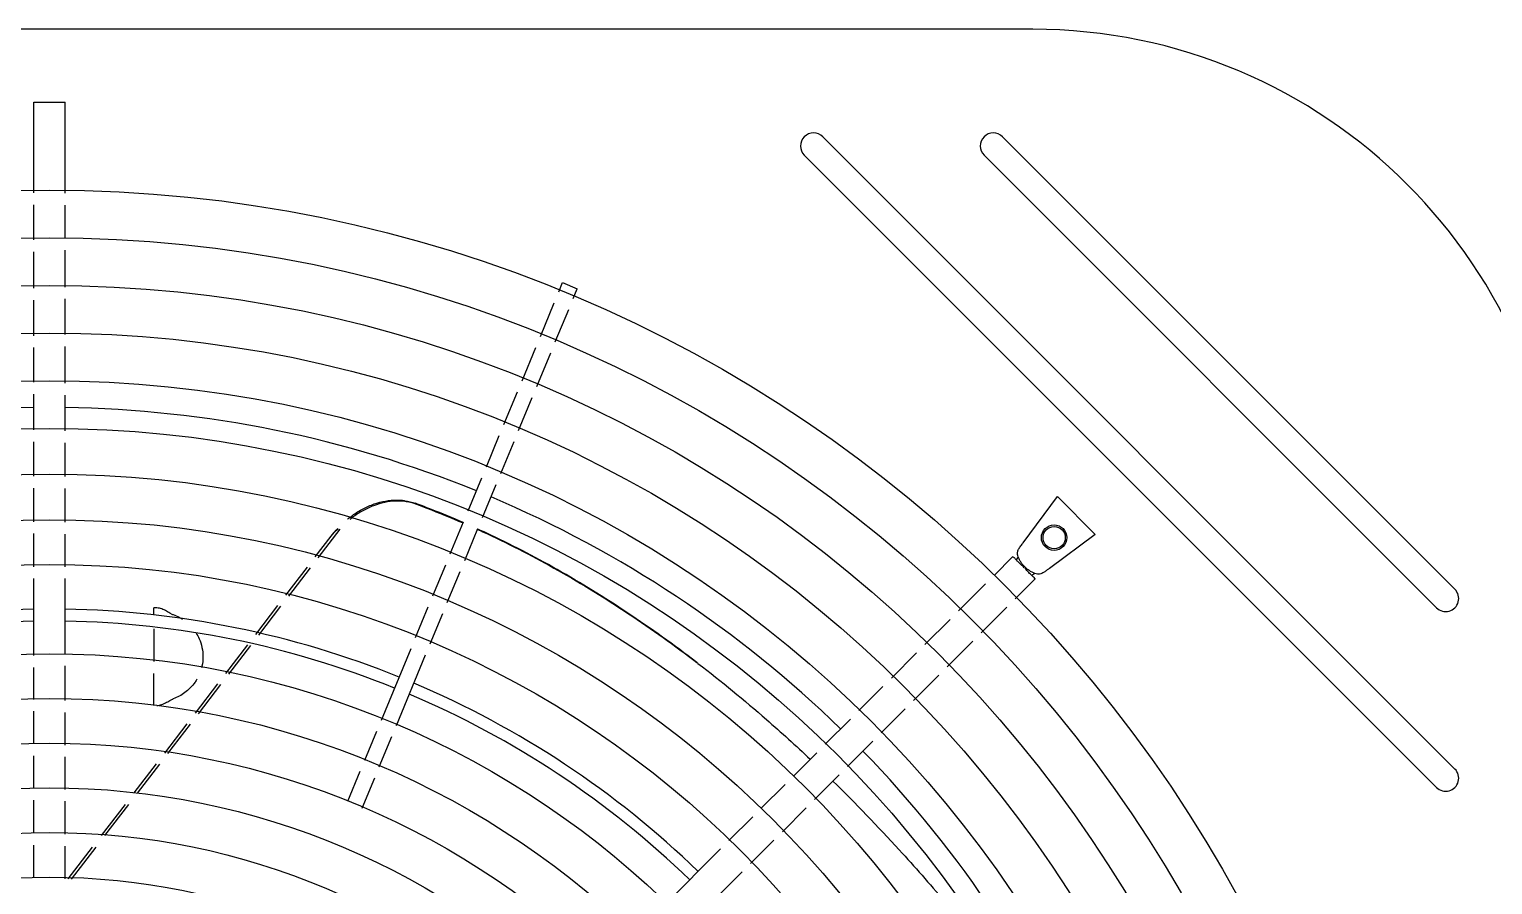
# Model space of a CAD drawing. Extents: x 17.6 to 65.2, y 116.5 to 153.5.
# Drawn here: x 23.2809 to 23.6474, y 149.7819 to 149.9962 of the extents above; entities that cross this region are included whole.
import ezdxf

# ---------------------------------------------------------------- set-up
doc = ezdxf.new("R2010")
doc.units = 0
doc.header["$MEASUREMENT"] = 0
doc.layers.add('INST_-_AR_CONDICIONADO', color=1, linetype='CONTINUOUS')

msp = doc.modelspace()

# ---------------------------------------------------------------- linework, layer by layer
at = {"layer": 'INST_-_AR_CONDICIONADO', "linetype": 'CONTINUOUS'}
for p, q in [((23.5322383150588, 149.9961699994383), (23.03975780385718, 149.9961699994383)), ((23.47965079962255, 149.9692388297819), (23.63797455290324, 149.8109150765016)), ((23.52465710774123, 149.9692388297819), (23.63797455290324, 149.8559213846205)), ((23.47503958302109, 149.9646276131805), (23.63336333630178, 149.8063038598997)), ((23.52004589114022, 149.9646276131805), (23.63336333630178, 149.8513101680194))]:
    msp.add_line(p, q, dxfattribs=at)
at = {"layer": 'INST_-_AR_CONDICIONADO', "color": 9, "linetype": 'CONTINUOUS'}
for p, q in [((23.28205483404013, 149.9552195701615), (23.28205483404013, 149.9778776765537)), ((23.28205619229725, 149.9778776765537), (23.28993992661872, 149.9778776765537)), ((23.28994128487584, 149.9550849048146), (23.28994128487584, 149.9778776765537)), ((23.28205483404013, 149.9434225921055), (23.28205483404013, 149.9522425666271)), ((23.28994128487584, 149.9438269025403), (23.28994128487584, 149.9521079012802)), ((23.28205483404013, 149.9313389048874), (23.28205483404013, 149.9404421134663)), ((23.28994128487584, 149.9316083141344), (23.28994128487584, 149.9408464239011)), ((23.41354788498284, 149.93039240586), (23.41450973154593, 149.9327145088783)), ((23.41451036451763, 149.9327142466928), (23.41818432203541, 149.9311924436613)), ((23.4171711041784, 149.9287445290559), (23.41818495500711, 149.9311921814758)), ((23.28205483404013, 149.91942568126), (23.28205483404013, 149.9283605989807)), ((23.28994128487584, 149.9196950905066), (23.28994128487584, 149.9286300082274)), ((23.40893688740953, 149.9192604729828), (23.41240813665586, 149.9276408099908)), ((23.41266411513498, 149.9178636949819), (23.41603135585188, 149.9259929331871)), ((23.28205483404013, 149.9077818668792), (23.28205483404013, 149.9164473753529)), ((23.28994128487584, 149.9075124576329), (23.28994128487584, 149.9167167846)), ((23.40433831814158, 149.9081585446863), (23.40779713908187, 149.9165088771136)), ((23.4080395361521, 149.9066989736812), (23.41152436680846, 149.9151120991131)), ((23.39978131841831, 149.897156974152), (23.40319906820996, 149.9054081520524)), ((23.28205483404013, 149.8958686432518), (23.28205483404013, 149.9048035609722)), ((23.28994128487584, 149.8955992340052), (23.28994128487584, 149.9045341517259)), ((23.40348253642974, 149.8956974031473), (23.40690028622117, 149.9039485810477)), ((23.39540599998082, 149.8865940210404), (23.3986420684867, 149.8944065815185)), ((23.28205483404013, 149.8842676525926), (23.28205483404013, 149.8928903373447)), ((23.28994128487584, 149.8841329872457), (23.28994128487584, 149.8926209280985)), ((23.39900317910047, 149.8848832779324), (23.40234328649949, 149.8929470105131)), ((23.39084368079789, 149.875579608193), (23.39426542018469, 149.8838404178284)), ((23.28205483404013, 149.8728558057107), (23.28205483404013, 149.8812906490579)), ((23.28994128487584, 149.8727211403637), (23.28994128487584, 149.8811559837111)), ((23.39444085991823, 149.8738688650857), (23.39786259930457, 149.8821296747211)), ((23.52984115166128, 149.8675840339632), (23.5384201578866, 149.8791779528845)), ((23.54791367600529, 149.8696844347656), (23.5384201578866, 149.8791779528845)), ((23.38638388318696, 149.8648127043176), (23.38970310100176, 149.8728260049813)), ((23.28205483404013, 149.8615890927381), (23.28205483404013, 149.8698788021763)), ((23.28994128487584, 149.8615890927381), (23.28994128487584, 149.8697441368294)), ((23.35255372822831, 149.8640250878709), (23.35656196657651, 149.8692487257863)), ((23.3532767508048, 149.8638091272214), (23.35877128497378, 149.8709697435622)), ((23.39000710238366, 149.8631648275135), (23.39330028012278, 149.8711152618737)), ((23.54791367600529, 149.8696844347656), (23.53640246501919, 149.8611667408032)), ((23.34518053728021, 149.8544161583488), (23.35061448087395, 149.8614978115151)), ((23.34591200947198, 149.8542112094521), (23.35133750345044, 149.8612818508655)), ((23.38201484793404, 149.8542649201533), (23.38524413486044, 149.8620611084487)), ((23.52255586391089, 149.8593967036549), (23.52727240711857, 149.8641132468626)), ((23.52859216021698, 149.8640708149271), (23.52808736490152, 149.8632948671985)), ((23.53640246501919, 149.8611667408032), (23.53631997354938, 149.8611051387955)), ((23.28205483404013, 149.8393542129557), (23.28205483404013, 149.8586125231168)), ((23.28994128487584, 149.8397388027288), (23.28994128487584, 149.8586125231168)), ((23.38563806712937, 149.8526170433496), (23.38886735405645, 149.8604132316446)), ((23.52784653612598, 149.8535342501393), (23.53284896998417, 149.8585366839972)), ((23.53280653804796, 149.8598564370959), (23.53203059032017, 149.8593516417805)), ((23.51366616948695, 149.8505070092312), (23.52044834725375, 149.8572891869981)), ((23.31210390238794, 149.8495860411717), (23.31210390238794, 149.8512416043262)), ((23.31291131486551, 149.8512416043262), (23.31210390238794, 149.8512416043262)), ((23.33767089449912, 149.844629401335), (23.34322829791613, 149.8518719504754)), ((23.33842844497763, 149.8444584383237), (23.34395977010768, 149.8516670015782)), ((23.37768687681392, 149.8438162735796), (23.38087509960683, 149.8515133242844)), ((23.51933795513201, 149.8450256691458), (23.52573901946885, 149.8514267334825)), ((23.38133610572418, 149.8422311897802), (23.38449831880285, 149.8498654474806)), ((23.50526117350369, 149.8421020132477), (23.5115611101001, 149.8484019498441)), ((23.31210390238794, 149.8460576696344), (23.31210390238794, 149.8378421844191)), ((23.51083773636952, 149.8365254503828), (23.51723289574516, 149.8429206097589)), ((23.33018654344715, 149.8348756051452), (23.33567506755144, 149.8420283890181)), ((23.33094409392634, 149.8347046421336), (23.33643261802995, 149.841857426006)), ((23.36914067498883, 149.8231839172264), (23.37654762688367, 149.841065880946)), ((23.37286790271497, 149.8217871392258), (23.38019685579371, 149.8394807971461)), ((23.49684216324891, 149.8336830029932), (23.50315642093988, 149.8399972606843)), ((23.28205483404013, 149.8283603760292), (23.28205483404013, 149.8363737343165)), ((23.28994128487584, 149.8280909667829), (23.28994128487584, 149.8367513535596)), ((23.31210390238794, 149.8268337710865), (23.31210390238794, 149.83485473525)), ((23.32254185472294, 149.8249128528329), (23.32819071649947, 149.832274592828)), ((23.3233267479398, 149.8247775235712), (23.32894826697866, 149.832103629816)), ((23.50241872611382, 149.8281064401276), (23.5087329838048, 149.8344206978189)), ((23.48871194692725, 149.8255527866716), (23.49473741068487, 149.8315782504293)), ((23.28205483404013, 149.817191728879), (23.28205483404013, 149.8253820701228)), ((23.28994128487584, 149.8169223196328), (23.28994128487584, 149.8251126608762)), ((23.49428850979239, 149.8199762238057), (23.50031397355001, 149.8260016875637)), ((23.31486599049759, 149.8149094718152), (23.32049495759548, 149.8222452845617)), ((23.31565088371445, 149.8147741425538), (23.32127985081302, 149.8221099552996)), ((23.48027326415404, 149.8171141038993), (23.48660227623355, 149.8234431159778)), ((23.3649905387611, 149.8131646020591), (23.36800092666254, 149.8204323213574)), ((23.36858771788211, 149.8114538589521), (23.37172815438776, 149.8190355433572)), ((23.48584982702032, 149.8115375410333), (23.49217883909846, 149.8178665531129)), ((23.28205483404013, 149.8061299995736), (23.28205483404013, 149.814213422972)), ((23.28994128487584, 149.805823828265), (23.28994128487584, 149.8139440137257)), ((23.47232671692091, 149.8091675566652), (23.47816359346148, 149.8150044332061)), ((23.30721482216705, 149.8049382751162), (23.31281909337013, 149.8122419035434)), ((23.30806991925083, 149.8048944373135), (23.31360398658699, 149.8121065742823)), ((23.36071336452738, 149.8028385900148), (23.36384995896565, 149.8104109988476)), ((23.36431054364771, 149.8011278469075), (23.36744713808599, 149.8087002557401)), ((23.46424790306929, 149.8010887428137), (23.47021920026378, 149.8070600400084)), ((23.47761738913601, 149.8033051031497), (23.48374015632708, 149.8094278703402)), ((23.28205483404013, 149.7948544345773), (23.28205483404013, 149.8031425504044)), ((23.28994128487584, 149.7945850253311), (23.28994128487584, 149.8028433496258)), ((23.29903219705266, 149.7942744704502), (23.30501438170545, 149.8020706052751)), ((23.29989823099691, 149.7942448858424), (23.30586947878856, 149.8020267674726)), ((23.4561709117982, 149.7930117515425), (23.46214038641215, 149.7989812261569)), ((23.46953857528506, 149.7952262892985), (23.47550987247956, 149.8011975864929)), ((23.28205483404013, 149.7836857874265), (23.28205483404013, 149.7918761286703)), ((23.28994128487584, 149.7834163781802), (23.28994128487584, 149.791606719424)), ((23.46155697355862, 149.787244687572), (23.46743105862725, 149.793118772641)), ((23.29068109735049, 149.7833911054279), (23.2968052371321, 149.7913722397771)), ((23.2915471312952, 149.7833615208203), (23.29767127107612, 149.7913426551697)), ((23.44016451256567, 149.7770053523097), (23.45406493149499, 149.790905771239)), ((23.44583629821027, 149.7715240122243), (23.45945099325564, 149.7851387072687))]:
    msp.add_line(p, q, dxfattribs=at)
for centre, radius in [((23.28599805945856, 149.617262336337), 0.3386300768662343), ((23.28599805945856, 149.617262336337), 0.3266959772409925), ((23.28599805945856, 149.617262336337), 0.3147618776157508), ((23.28599805945856, 149.617262336337), 0.302827777990509), ((23.28599805945856, 149.617262336337), 0.2908936783652672), ((23.28599805945856, 149.617262336337), 0.2789595787400256), ((23.28599805945856, 149.617262336337), 0.2675227332658355), ((23.28599805945856, 149.617262336337), 0.2560858877916455), ((23.53759738631634, 149.8688616631954), 0.00318242656673113), ((23.53760865989039, 149.8688729367695), 0.002784623245889737), ((23.28599805945856, 149.617262336337), 0.2448976693929815), ((23.28599805945856, 149.617262336337), 0.2225212325956532), ((23.28599805945856, 149.617262336337), 0.2113330141969891), ((23.28599805945856, 149.617262336337), 0.2001447957983249), ((23.28599805945856, 149.617262336337), 0.1889565773996608), ((23.28599805945856, 149.617262336337), 0.1777683590009967), ((23.28599805945856, 149.617262336337), 0.1665801406023325)]:
    msp.add_circle(centre, radius, dxfattribs=at)
at = {"layer": 'INST_-_AR_CONDICIONADO', "linetype": 'CONTINUOUS'}
for centre, radius, start, end in [((23.5322383150588, 149.8635025919378), 0.132667407500604, 0, 90), ((23.47734519132137, 149.9669332214815), 0.003260622528517593, 44.99999999999975, 224.9999999999997), ((23.52235149944141, 149.9669332214815), 0.003260622528517593, 44.99999999999975, 224.9999999999997), ((23.63566894460273, 149.8536157763197), 0.003260622528517593, 224.9999999999997, 44.99999999999975), ((23.63566894460273, 149.8086094682005), 0.003260622528517593, 224.9999999999997, 44.99999999999975)]:
    msp.add_arc(centre, radius, start, end, dxfattribs=at)
at = {"layer": 'INST_-_AR_CONDICIONADO', "color": 9, "linetype": 'CONTINUOUS'}
for radius, start, end in [(0.2841807473260688, 90.79554614740152, 112.0975554445582), (0.2841807473260688, 67.90244455544178, 89.20445385259845), (0.2841807473260688, 45.79569870022353, 67.10099195440569), (0.2337094509943173, 90.97073532360193, 112.010856764021), (0.2337094509943173, 67.99057080421186, 89.03326263171016), (0.2307259260880068, 90.98610611837657, 111.9994938397389), (0.2307259260880068, 67.99655861080667, 89.00744136169699), (0.2337094509943173, 45.96903335171952, 67.01399562227743), (0.2307259260880068, 45.97864462363033, 67.00850833214768), (0.2841807473260688, 22.89900804560332, 44.20583880306542)]:
    msp.add_arc((23.28599805945856, 149.617262336337), radius, start, end, dxfattribs=at)
for points, start_tangent, end_tangent in [([(23.3606985678121, 149.87352094474), (23.36121681334344, 149.8739321898728), (23.36385682635915, 149.8756998053989), (23.36662298634661, 149.8770323597141), (23.36945335598494, 149.8778967609837), (23.37227856754753, 149.8782647906182), (23.37410314371783, 149.8782268394036)], (0.7748840134285561, 0.6321034454366258), (0.9965179575865089, -0.08337841571781598)), ([(23.37501876073525, 149.8779090958533), (23.37272365503991, 149.8780110092219), (23.36995638527792, 149.8776734954471), (23.36718063735889, 149.8768576975154), (23.36446281492027, 149.8755904374204), (23.36186093166912, 149.8739028414788), (23.36118521541839, 149.8733791830666)], (-0.9922212627097168, 0.1244868098504222), (-0.7795844117102332, -0.6262971698949387)), ([(23.37410314371783, 149.8782268394036), (23.37502272388638, 149.8781191975849), (23.37761161949657, 149.8774575238487)], (0.9965179575859056, -0.08337841572502769), (0.9382789056529354, -0.3458795964013059)), ([(23.37758106311667, 149.8773294675927), (23.37540999582489, 149.8778542949608), (23.37501876073525, 149.8779090958533)], (-0.9484278330021454, 0.3169931317660604), (-0.9922212627119078, 0.12448680983296)), ([(23.3779451359731, 149.8772016075246), (23.37758106311667, 149.8773294675927)], (-0.9383410684980715, 0.3457109184996874), (-0.9484278330008415, 0.3169931317699607)), ([(23.3779924868607, 149.87731672161), (23.37761161949657, 149.8774575238487)], (-0.93763437806206, 0.3476230330058322), (-0.9382789191098858, 0.3458795598961937)), ([(23.3779451359731, 149.8772016075246), (23.38051661164791, 149.8762358400869)], (0.938341068503864, -0.3457109184839651), (0.9339413267107518, -0.3574263536195405)), ([(23.38168928725445, 149.8759082744641), (23.3779924868607, 149.87731672161)], (-0.9312660377066013, 0.3643399058767065), (-0.9376343780931793, 0.3476230329218949)), ([(23.38051661164791, 149.8762358400869), (23.38958643653273, 149.872536786811)], (0.9339413267105647, -0.3574263536200297), (0.9176832018380678, -0.3973129007019932)), ([(23.38962504029683, 149.8726293741887), (23.38168928725445, 149.8759082744641)], (-0.9169580608890835, 0.3989836018817465), (-0.9312660377031264, 0.3643399058855883)), ([(23.35656196659334, 149.8692487258092), (23.35818317118383, 149.8711640468317)], (0.6087614289874305, 0.7933533403075718), (0.6820295576467971, 0.7313246081570853)), ([(23.35656196657651, 149.8692487257863), (23.35783072076065, 149.8706242695494), (23.35840055677368, 149.8711057581116)], (0.6087614290017219, 0.7933533402966055), (0.7855058676483868, 0.6188542089135007)), ([(23.39322486856445, 149.8709248962259), (23.39571374818689, 149.8697800882144), (23.4134343685485, 149.86063485115), (23.43102342477783, 149.8498141885438), (23.44809661270215, 149.8376057700018)], (0.9108675119236783, -0.4126988923197733), (0.7940776324837556, -0.6078163485700213)), ([(23.44809642238493, 149.8376062148402), (23.43070733103018, 149.8500568696482), (23.41311604877324, 149.8608795431413), (23.39538994918603, 149.8700291399038), (23.39326030635339, 149.8710110970789)], (-0.793353217245996, 0.6087615893643649), (-0.9101402604756395, 0.4143002609959778)), ([(23.52859216021698, 149.8640708149271), (23.52846658157437, 149.8646647688588), (23.52845652899219, 149.8652393765926)], (-0.2859895236251497, 0.9582327443667641), (0.09486964955907169, 0.9954897034085983)), ([(23.52845652899219, 149.8652393765926), (23.52854151163938, 149.8655962406316), (23.52871816762677, 149.8659723564232), (23.52896369752107, 149.8663692268219), (23.52925464191917, 149.8667859574938), (23.52957252484776, 149.8672206739375)], (0.09486964957878444, 0.9954897034067197), (0.5938027849536245, 0.8046106217179337)), ([(23.52957252484776, 149.8672206739375), (23.52984120761408, 149.8675839925408)], (0.5938027849959423, 0.8046106216867029), (0.5949974273001193, 0.8037276040464453)), ([(23.52808736490152, 149.8632948671985), (23.52757761910043, 149.8638106601831), (23.52730673621073, 149.8640789146958)], (-0.7071067811865476, 0.7071067811865476), (0.7036892182019787, 0.7105079057873235)), ([(23.53006309296375, 149.8613273698421), (23.52933506819664, 149.8620471499503), (23.52866994985794, 149.8627243722316), (23.52808736490152, 149.8632948671985)], (-0.5447872637093671, 0.8385742884801921), (-0.7071067812043805, 0.7071067811687145)), ([(23.53280653804796, 149.8598564370959), (23.53207417984486, 149.8601883323672), (23.5313264583022, 149.8606302559257), (23.53059407290316, 149.861194132508), (23.52992658965791, 149.861862071926), (23.5293644140475, 149.8625930643818), (23.52892366093902, 149.8633392203976), (23.52859216021698, 149.8640708149271)], (-0.9308310551232193, 0.3654497869997937), (-0.3654497869997937, 0.9308310551232193)), ([(23.53203059032017, 149.8593516417805), (23.53166144383822, 149.8597279797046), (23.53128502643454, 149.8601107779238), (23.53090886692376, 149.8604764805674), (23.5305670492608, 149.8608523058027), (23.53027356086186, 149.8612057032483)], (-0.7071067811865476, 0.7071067811865476), (-0.5711557494314432, 0.8208417081821601)), ([(23.5363197237371, 149.8611054760979), (23.53572662846096, 149.8606678459938), (23.53509464060044, 149.8602210997999), (23.53451522039932, 149.8598829171499), (23.53397509971347, 149.8597208058715)], (-0.8036054923929976, -0.5951623413790627), (-0.9954897034100727, -0.09486964954360068)), ([(23.53203059032017, 149.8593516417805), (23.53254638125991, 149.8588418944712), (23.53281463756485, 149.8585710129044)], (0.7071067811865476, -0.7071067811865476), (0.710506512802383, 0.7036906246820382)), ([(23.53397509971347, 149.8597208058715), (23.53340061690806, 149.8597308434799), (23.53280653804796, 149.8598564370959)], (-0.9954897034070741, -0.09486964957506687), (-0.9582327443811656, 0.2859895235768961)), ([(23.31646259386576, 149.8498147935938), (23.3153098472415, 149.8504504545885), (23.31411816471091, 149.8510066190578), (23.31291131486551, 149.8512416043262)], (-0.8814715486939344, 0.4722371320037393), (-1, 0)), ([(23.31646259386576, 149.8498147935938), (23.31680322303537, 149.8496538912051), (23.31698393450238, 149.8496072369782)], (0.8814715486980161, -0.4722371319961204), (0.9880112282469132, -0.1543820354122394)), ([(23.316980622544, 149.8495860411717), (23.31849221268026, 149.8489224329756), (23.3192864641308, 149.8484585165449)], (0.9428090415847203, -0.333333333325818), (0.8420309416738199, -0.5394292291523516)), ([(23.32273398446642, 149.8449750976045), (23.32348470686684, 149.8435600658451), (23.32419372312693, 149.8413695920187), (23.32443942773357, 149.8390251038923), (23.32418882740267, 149.8366829272628), (23.32408682469809, 149.8362510542752)], (0.5306408489115316, -0.8475967729212099), (-0.249142950996186, -0.9684667211468406)), ([(23.44809661270215, 149.8376057700018), (23.4484128179402, 149.8373634359918)], (0.7940776323839803, -0.6078163487003723), (0.7933532076288242, -0.6087616018977018)), ([(23.4484128179402, 149.8373634359918), (23.46554446229884, 149.8233252649195), (23.47651946141314, 149.813366668911)], (0.7933532075399237, -0.6087616020135591), (0.7275994193302849, -0.6860022485314697)), ([(23.32294099807773, 149.8334445184739), (23.32244715639199, 149.8326650180302), (23.32124466583996, 149.8312094696989), (23.31991366261973, 149.8300494708941), (23.31848953658965, 149.8291515240093), (23.316980622544, 149.8284893342406)], (-0.499908549721172, -0.8660781961899713), (-0.9428090415823623, -0.3333333333324875)), ([(23.31291131486551, 149.8268337710865), (23.31411944163374, 149.8270692219033), (23.31531108080372, 149.8276255840001), (23.31646259386576, 149.8282605818187)], (1, 0), (0.8814715487025828, 0.4722371319875962)), ([(23.31646259386576, 149.8282605818187), (23.31680322303537, 149.8284214842075), (23.31698393450238, 149.8284681384347)], (0.8814715486980161, 0.4722371319961204), (0.9880112282469132, 0.1543820354122394)), ([(23.48220847815065, 149.8078962802868), (23.49882749332806, 149.790658129492), (23.5101041117528, 149.7778417939511)], (0.714056470489839, -0.700088106563448), (0.6470288033620574, -0.7624655583171374))]:
    msp.add_spline(points, degree=3, dxfattribs=dict(at, start_tangent=start_tangent, end_tangent=end_tangent))

doc.saveas('drawing.dxf')
